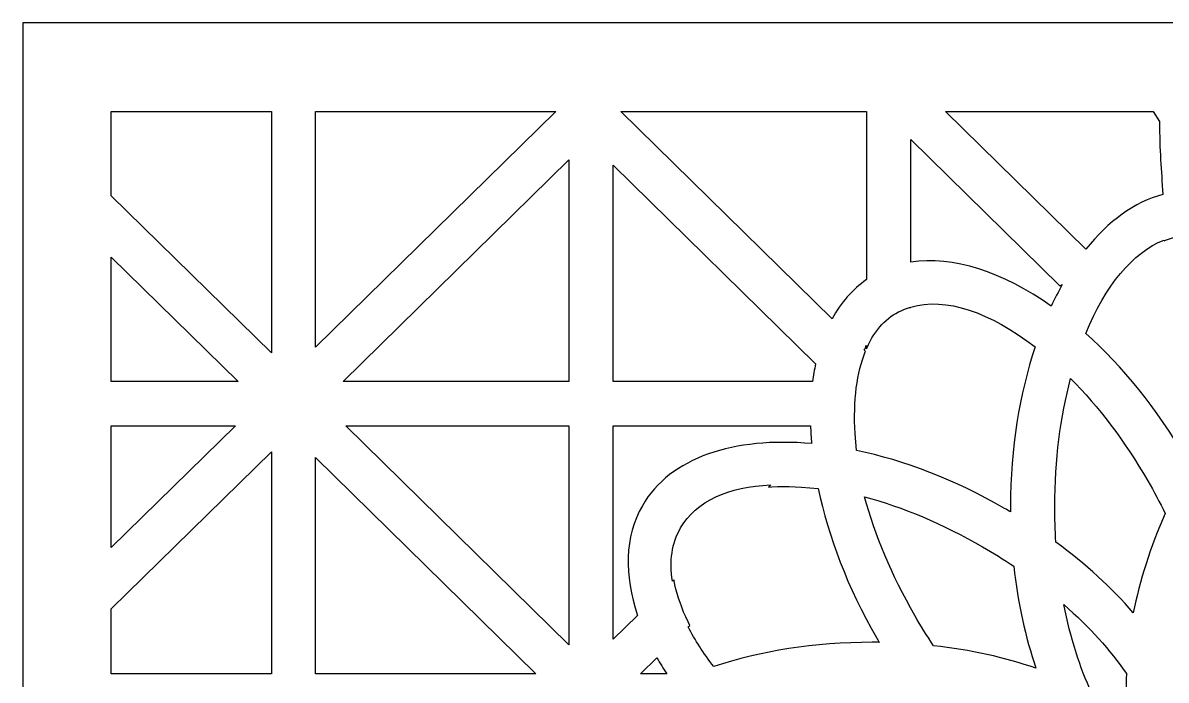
# Model space of a CAD drawing. Header units: centimetres. Extents: x -22 to -17.3, y -9 to 9.
# Drawn here: x -22.001 to -19.697, y 7.677 to 9.001 of the extents above; entities that cross this region are included whole.
import ezdxf

# ---------------------------------------------------------------- set-up
doc = ezdxf.new("R2010")
doc.units = ezdxf.units.CM
doc.header["$MEASUREMENT"] = 0
doc.layers.add('layer 1', color=7, linetype='Continuous')

msp = doc.modelspace()

# ---------------------------------------------------------------- linework, layer by layer
at = {"layer": 'layer 1', "color": 250}
for points, knots in [([(-17.33729, 9.00076), (-17.33729, 9.00076), (-17.33729, 8.81208), (-17.33729, 8.81208), (-17.33729, 8.81208), (-17.33729, 8.81208), (-17.33729, 8.68847), (-17.33729, 8.68847), (-17.33729, 8.68847), (-17.33729, 8.68847), (-17.33729, 7.78426), (-17.33729, 7.78426), (-17.33729, 7.78426), (-17.33729, 7.78426), (-17.33729, 7.66065), (-17.33729, 7.66065), (-17.33729, 7.66065), (-17.33729, 7.66065), (-17.33729, 7.635), (-17.33729, 7.635), (-17.33729, 7.635), (-17.33729, 7.635), (-17.33729, 7.51139), (-17.33729, 7.51139), (-17.33729, 7.51139), (-17.33729, 7.51139), (-17.33729, 6.60718), (-17.33729, 6.60718), (-17.33729, 6.60718), (-17.33729, 6.60718), (-17.33729, 6.48357), (-17.33729, 6.48357), (-17.33729, 6.48357), (-17.33729, 6.48357), (-17.33729, 6.45792), (-17.33729, 6.45792), (-17.33729, 6.45792), (-17.33729, 6.45792), (-17.33729, 6.33431), (-17.33729, 6.33431), (-17.33729, 6.33431), (-17.33729, 6.33431), (-17.33729, 5.4301), (-17.33729, 5.4301), (-17.33729, 5.4301), (-17.33729, 5.4301), (-17.33729, 5.30649), (-17.33729, 5.30649), (-17.33729, 5.30649), (-17.33729, 5.30649), (-17.33729, 5.28084), (-17.33729, 5.28084), (-17.33729, 5.28084), (-17.33729, 5.28084), (-17.33729, 5.15723), (-17.33729, 5.15723), (-17.33729, 5.15723), (-17.33729, 5.15723), (-17.33729, 4.25302), (-17.33729, 4.25302), (-17.33729, 4.25302), (-17.33729, 4.25302), (-17.33729, 4.12941), (-17.33729, 4.12941), (-17.33729, 4.12941), (-17.33729, 4.12941), (-17.33729, 4.10376), (-17.33729, 4.10376), (-17.33729, 4.10376), (-17.33729, 4.10376), (-17.33729, 3.98015), (-17.33729, 3.98015), (-17.33729, 3.98015), (-17.33729, 3.98015), (-17.33729, 3.07594), (-17.33729, 3.07594), (-17.33729, 3.07594), (-17.33729, 3.07594), (-17.33729, 2.95233), (-17.33729, 2.95233), (-17.33729, 2.95233), (-17.33729, 2.95233), (-17.33729, 2.92668), (-17.33729, 2.92668), (-17.33729, 2.92668), (-17.33729, 2.92668), (-17.33729, 2.80307), (-17.33729, 2.80307), (-17.33729, 2.80307), (-17.33729, 2.80307), (-17.33729, 1.89886), (-17.33729, 1.89886), (-17.33729, 1.89886), (-17.33729, 1.89886), (-17.33729, 1.77525), (-17.33729, 1.77525), (-17.33729, 1.77525), (-17.33729, 1.77525), (-17.33729, 1.7496), (-17.33729, 1.7496), (-17.33729, 1.7496), (-17.33729, 1.7496), (-17.33729, 1.62599), (-17.33729, 1.62599), (-17.33729, 1.62599), (-17.33729, 1.62599), (-17.33729, 0.72178), (-17.33729, 0.72178), (-17.33729, 0.72178), (-17.33729, 0.72178), (-17.33729, 0.59817), (-17.33729, 0.59817), (-17.33729, 0.59817), (-17.33729, 0.59817), (-17.33729, 0.57252), (-17.33729, 0.57252), (-17.33729, 0.57252), (-17.33729, 0.57252), (-17.33729, 0.44891), (-17.33729, 0.44891), (-17.33729, 0.44891), (-17.33729, 0.44891), (-17.33729, -0.4553), (-17.33729, -0.4553), (-17.33729, -0.4553), (-17.33729, -0.4553), (-17.33729, -0.57891), (-17.33729, -0.57891), (-17.33729, -0.57891), (-17.33729, -0.57891), (-17.33729, -0.60456), (-17.33729, -0.60456), (-17.33729, -0.60456), (-17.33729, -0.60456), (-17.33729, -0.72817), (-17.33729, -0.72817), (-17.33729, -0.72817), (-17.33729, -0.72817), (-17.33729, -1.63238), (-17.33729, -1.63238), (-17.33729, -1.63238), (-17.33729, -1.63238), (-17.33729, -1.75599), (-17.33729, -1.75599), (-17.33729, -1.75599), (-17.33729, -1.75599), (-17.33729, -1.78164), (-17.33729, -1.78164), (-17.33729, -1.78164), (-17.33729, -1.78164), (-17.33729, -1.90525), (-17.33729, -1.90525), (-17.33729, -1.90525), (-17.33729, -1.90525), (-17.33729, -2.80946), (-17.33729, -2.80946), (-17.33729, -2.80946), (-17.33729, -2.80946), (-17.33729, -2.93307), (-17.33729, -2.93307), (-17.33729, -2.93307), (-17.33729, -2.93307), (-17.33729, -2.95872), (-17.33729, -2.95872), (-17.33729, -2.95872), (-17.33729, -2.95872), (-17.33729, -3.08233), (-17.33729, -3.08233), (-17.33729, -3.08233), (-17.33729, -3.08233), (-17.33729, -3.98654), (-17.33729, -3.98654), (-17.33729, -3.98654), (-17.33729, -3.98654), (-17.33729, -4.11015), (-17.33729, -4.11015), (-17.33729, -4.11015), (-17.33729, -4.11015), (-17.33729, -4.1358), (-17.33729, -4.1358), (-17.33729, -4.1358), (-17.33729, -4.1358), (-17.33729, -4.25941), (-17.33729, -4.25941), (-17.33729, -4.25941), (-17.33729, -4.25941), (-17.33729, -5.16362), (-17.33729, -5.16362), (-17.33729, -5.16362), (-17.33729, -5.16362), (-17.33729, -5.28723), (-17.33729, -5.28723), (-17.33729, -5.28723), (-17.33729, -5.28723), (-17.33729, -5.31288), (-17.33729, -5.31288), (-17.33729, -5.31288), (-17.33729, -5.31288), (-17.33729, -5.43649), (-17.33729, -5.43649), (-17.33729, -5.43649), (-17.33729, -5.43649), (-17.33729, -6.3407), (-17.33729, -6.3407), (-17.33729, -6.3407), (-17.33729, -6.3407), (-17.33729, -6.46431), (-17.33729, -6.46431), (-17.33729, -6.46431), (-17.33729, -6.46431), (-17.33729, -6.48996), (-17.33729, -6.48996), (-17.33729, -6.48996), (-17.33729, -6.48996), (-17.33729, -6.61357), (-17.33729, -6.61357), (-17.33729, -6.61357), (-17.33729, -6.61357), (-17.33729, -7.51778), (-17.33729, -7.51778), (-17.33729, -7.51778), (-17.33729, -7.51778), (-17.33729, -7.64139), (-17.33729, -7.64139), (-17.33729, -7.64139), (-17.33729, -7.64139), (-17.33729, -7.66704), (-17.33729, -7.66704), (-17.33729, -7.66704), (-17.33729, -7.66704), (-17.33729, -7.79065), (-17.33729, -7.79065), (-17.33729, -7.79065), (-17.33729, -7.79065), (-17.33729, -8.69486), (-17.33729, -8.69486), (-17.33729, -8.69486), (-17.33729, -8.69486), (-17.33729, -8.81847), (-17.33729, -8.81847), (-17.33729, -8.81847), (-17.33729, -8.81847), (-17.33729, -9.00022), (-17.33729, -9.00022), (-17.33729, -9.00022), (-17.33729, -9.00022), (-18.22603, -9.00022), (-18.22603, -9.00022), (-18.22603, -9.00022), (-18.22603, -9.00022), (-18.35206, -9.00022), (-18.35206, -9.00022), (-18.35206, -9.00022), (-18.35206, -9.00022), (-18.57048, -9.00022), (-18.57048, -9.00022), (-18.57048, -9.00022), (-18.57048, -9.00022), (-18.6965, -9.00022), (-18.6965, -9.00022), (-18.6965, -9.00022), (-18.6965, -9.00022), (-19.4261, -9.00022), (-19.4261, -9.00022), (-19.4261, -9.00022), (-19.4261, -9.00022), (-19.55212, -9.00022), (-19.55212, -9.00022), (-19.55212, -9.00022), (-19.55212, -9.00022), (-19.77054, -9.00022), (-19.77054, -9.00022), (-19.77054, -9.00022), (-19.77054, -9.00022), (-19.89657, -9.00022), (-19.89657, -9.00022), (-19.89657, -9.00022), (-19.89657, -9.00022), (-20.62616, -9.00022), (-20.62616, -9.00022), (-20.62616, -9.00022), (-20.62616, -9.00022), (-20.75219, -9.00022), (-20.75219, -9.00022), (-20.75219, -9.00022), (-20.75219, -9.00022), (-20.97061, -9.00022), (-20.97061, -9.00022), (-20.97061, -9.00022), (-20.97061, -9.00022), (-21.09663, -9.00022), (-21.09663, -9.00022), (-21.09663, -9.00022), (-21.09663, -9.00022), (-22.00091, -9.00022), (-22.00091, -9.00022), (-22.00091, -9.00022), (-22.00091, -9.00022), (-22.00091, -8.8337), (-22.00091, -8.8337), (-22.00091, -8.8337), (-22.00091, -8.8337), (-22.00091, -8.71009), (-22.00091, -8.71009), (-22.00091, -8.71009), (-22.00091, -8.71009), (-22.00091, -7.77541), (-22.00091, -7.77541), (-22.00091, -7.77541), (-22.00091, -7.77541), (-22.00091, -7.53301), (-22.00091, -7.53301), (-22.00091, -7.53301), (-22.00091, -7.53301), (-22.00091, -6.59833), (-22.00091, -6.59833), (-22.00091, -6.59833), (-22.00091, -6.59833), (-22.00091, -6.35593), (-22.00091, -6.35593), (-22.00091, -6.35593), (-22.00091, -6.35593), (-22.00091, -5.42125), (-22.00091, -5.42125), (-22.00091, -5.42125), (-22.00091, -5.42125), (-22.00091, -5.17885), (-22.00091, -5.17885), (-22.00091, -5.17885), (-22.00091, -5.17885), (-22.00091, -4.24417), (-22.00091, -4.24417), (-22.00091, -4.24417), (-22.00091, -4.24417), (-22.00091, -4.00177), (-22.00091, -4.00177), (-22.00091, -4.00177), (-22.00091, -4.00177), (-22.00091, -3.06709), (-22.00091, -3.06709), (-22.00091, -3.06709), (-22.00091, -3.06709), (-22.00091, -2.82469), (-22.00091, -2.82469), (-22.00091, -2.82469), (-22.00091, -2.82469), (-22.00091, -1.89001), (-22.00091, -1.89001), (-22.00091, -1.89001), (-22.00091, -1.89001), (-22.00091, -1.64761), (-22.00091, -1.64761), (-22.00091, -1.64761), (-22.00091, -1.64761), (-22.00091, -0.71293), (-22.00091, -0.71293), (-22.00091, -0.71293), (-22.00091, -0.71293), (-22.00091, -0.47053), (-22.00091, -0.47053), (-22.00091, -0.47053), (-22.00091, -0.47053), (-22.00091, 0.46415), (-22.00091, 0.46415), (-22.00091, 0.46415), (-22.00091, 0.46415), (-22.00091, 0.70655), (-22.00091, 0.70655), (-22.00091, 0.70655), (-22.00091, 0.70655), (-22.00091, 1.64123), (-22.00091, 1.64123), (-22.00091, 1.64123), (-22.00091, 1.64123), (-22.00091, 1.88363), (-22.00091, 1.88363), (-22.00091, 1.88363), (-22.00091, 1.88363), (-22.00091, 2.81831), (-22.00091, 2.81831), (-22.00091, 2.81831), (-22.00091, 2.81831), (-22.00091, 3.06071), (-22.00091, 3.06071), (-22.00091, 3.06071), (-22.00091, 3.06071), (-22.00091, 3.99539), (-22.00091, 3.99539), (-22.00091, 3.99539), (-22.00091, 3.99539), (-22.00091, 4.23779), (-22.00091, 4.23779), (-22.00091, 4.23779), (-22.00091, 4.23779), (-22.00091, 5.17247), (-22.00091, 5.17247), (-22.00091, 5.17247), (-22.00091, 5.17247), (-22.00091, 5.41487), (-22.00091, 5.41487), (-22.00091, 5.41487), (-22.00091, 5.41487), (-22.00091, 6.34955), (-22.00091, 6.34955), (-22.00091, 6.34955), (-22.00091, 6.34955), (-22.00091, 6.59195), (-22.00091, 6.59195), (-22.00091, 6.59195), (-22.00091, 6.59195), (-22.00091, 7.52663), (-22.00091, 7.52663), (-22.00091, 7.52663), (-22.00091, 7.52663), (-22.00091, 7.76903), (-22.00091, 7.76903), (-22.00091, 7.76903), (-22.00091, 7.76903), (-22.00091, 8.70371), (-22.00091, 8.70371), (-22.00091, 8.70371), (-22.00091, 8.70371), (-22.00091, 8.82732), (-22.00091, 8.82732), (-22.00091, 8.82732), (-22.00091, 8.82732), (-22.00091, 9.00076), (-22.00091, 9.00076), (-22.00091, 9.00076), (-22.00091, 9.00076), (-21.1037, 9.00076), (-21.1037, 9.00076), (-21.1037, 9.00076), (-21.1037, 9.00076), (-20.97768, 9.00076), (-20.97768, 9.00076), (-20.97768, 9.00076), (-20.97768, 9.00076), (-20.74512, 9.00076), (-20.74512, 9.00076), (-20.74512, 9.00076), (-20.74512, 9.00076), (-20.61909, 9.00076), (-20.61909, 9.00076), (-20.61909, 9.00076), (-20.61909, 9.00076), (-19.90364, 9.00076), (-19.90364, 9.00076), (-19.90364, 9.00076), (-19.90364, 9.00076), (-19.77761, 9.00076), (-19.77761, 9.00076), (-19.77761, 9.00076), (-19.77761, 9.00076), (-19.54505, 9.00076), (-19.54505, 9.00076), (-19.54505, 9.00076), (-19.54505, 9.00076), (-19.41903, 9.00076), (-19.41903, 9.00076), (-19.41903, 9.00076), (-19.41903, 9.00076), (-18.70357, 9.00076), (-18.70357, 9.00076), (-18.70357, 9.00076), (-18.70357, 9.00076), (-18.57754, 9.00076), (-18.57754, 9.00076), (-18.57754, 9.00076), (-18.57754, 9.00076), (-18.34499, 9.00076), (-18.34499, 9.00076), (-18.34499, 9.00076), (-18.34499, 9.00076), (-18.21896, 9.00076), (-18.21896, 9.00076), (-18.21896, 9.00076), (-18.21896, 9.00076), (-17.33729, 9.00076), (-17.33729, 9.00076)], [0, 0, 0, 0, 0.0082645, 0.0082645, 0.0082645, 0.0082645, 0.0165289, 0.0165289, 0.0165289, 0.0165289, 0.0247934, 0.0247934, 0.0247934, 0.0247934, 0.0330579, 0.0330579, 0.0330579, 0.0330579, 0.0413223, 0.0413223, 0.0413223, 0.0413223, 0.0495868, 0.0495868, 0.0495868, 0.0495868, 0.0578512, 0.0578512, 0.0578512, 0.0578512, 0.0661157, 0.0661157, 0.0661157, 0.0661157, 0.0743802, 0.0743802, 0.0743802, 0.0743802, 0.0826446, 0.0826446, 0.0826446, 0.0826446, 0.0909091, 0.0909091, 0.0909091, 0.0909091, 0.0991736, 0.0991736, 0.0991736, 0.0991736, 0.107438, 0.107438, 0.107438, 0.107438, 0.1157025, 0.1157025, 0.1157025, 0.1157025, 0.1239669, 0.1239669, 0.1239669, 0.1239669, 0.1322314, 0.1322314, 0.1322314, 0.1322314, 0.1404959, 0.1404959, 0.1404959, 0.1404959, 0.1487603, 0.1487603, 0.1487603, 0.1487603, 0.1570248, 0.1570248, 0.1570248, 0.1570248, 0.1652893, 0.1652893, 0.1652893, 0.1652893, 0.1735537, 0.1735537, 0.1735537, 0.1735537, 0.1818182, 0.1818182, 0.1818182, 0.1818182, 0.1900826, 0.1900826, 0.1900826, 0.1900826, 0.1983471, 0.1983471, 0.1983471, 0.1983471, 0.2066116, 0.2066116, 0.2066116, 0.2066116, 0.214876, 0.214876, 0.214876, 0.214876, 0.2231405, 0.2231405, 0.2231405, 0.2231405, 0.231405, 0.231405, 0.231405, 0.231405, 0.2396694, 0.2396694, 0.2396694, 0.2396694, 0.2479339, 0.2479339, 0.2479339, 0.2479339, 0.2561983, 0.2561983, 0.2561983, 0.2561983, 0.2644628, 0.2644628, 0.2644628, 0.2644628, 0.2727273, 0.2727273, 0.2727273, 0.2727273, 0.2809917, 0.2809917, 0.2809917, 0.2809917, 0.2892562, 0.2892562, 0.2892562, 0.2892562, 0.2975207, 0.2975207, 0.2975207, 0.2975207, 0.3057851, 0.3057851, 0.3057851, 0.3057851, 0.3140496, 0.3140496, 0.3140496, 0.3140496, 0.322314, 0.322314, 0.322314, 0.322314, 0.3305785, 0.3305785, 0.3305785, 0.3305785, 0.338843, 0.338843, 0.338843, 0.338843, 0.3471074, 0.3471074, 0.3471074, 0.3471074, 0.3553719, 0.3553719, 0.3553719, 0.3553719, 0.3636364, 0.3636364, 0.3636364, 0.3636364, 0.3719008, 0.3719008, 0.3719008, 0.3719008, 0.3801653, 0.3801653, 0.3801653, 0.3801653, 0.3884298, 0.3884298, 0.3884298, 0.3884298, 0.3966942, 0.3966942, 0.3966942, 0.3966942, 0.4049587, 0.4049587, 0.4049587, 0.4049587, 0.4132231, 0.4132231, 0.4132231, 0.4132231, 0.4214876, 0.4214876, 0.4214876, 0.4214876, 0.4297521, 0.4297521, 0.4297521, 0.4297521, 0.4380165, 0.4380165, 0.4380165, 0.4380165, 0.446281, 0.446281, 0.446281, 0.446281, 0.4545455, 0.4545455, 0.4545455, 0.4545455, 0.4628099, 0.4628099, 0.4628099, 0.4628099, 0.4710744, 0.4710744, 0.4710744, 0.4710744, 0.4793388, 0.4793388, 0.4793388, 0.4793388, 0.4876033, 0.4876033, 0.4876033, 0.4876033, 0.4958678, 0.4958678, 0.4958678, 0.4958678, 0.5041322, 0.5041322, 0.5041322, 0.5041322, 0.5123967, 0.5123967, 0.5123967, 0.5123967, 0.5206612, 0.5206612, 0.5206612, 0.5206612, 0.5289256, 0.5289256, 0.5289256, 0.5289256, 0.5371901, 0.5371901, 0.5371901, 0.5371901, 0.5454545, 0.5454545, 0.5454545, 0.5454545, 0.553719, 0.553719, 0.553719, 0.553719, 0.5619835, 0.5619835, 0.5619835, 0.5619835, 0.5702479, 0.5702479, 0.5702479, 0.5702479, 0.5785124, 0.5785124, 0.5785124, 0.5785124, 0.5867769, 0.5867769, 0.5867769, 0.5867769, 0.5950413, 0.5950413, 0.5950413, 0.5950413, 0.6033058, 0.6033058, 0.6033058, 0.6033058, 0.6115702, 0.6115702, 0.6115702, 0.6115702, 0.6198347, 0.6198347, 0.6198347, 0.6198347, 0.6280992, 0.6280992, 0.6280992, 0.6280992, 0.6363636, 0.6363636, 0.6363636, 0.6363636, 0.6446281, 0.6446281, 0.6446281, 0.6446281, 0.6528926, 0.6528926, 0.6528926, 0.6528926, 0.661157, 0.661157, 0.661157, 0.661157, 0.6694215, 0.6694215, 0.6694215, 0.6694215, 0.677686, 0.677686, 0.677686, 0.677686, 0.6859504, 0.6859504, 0.6859504, 0.6859504, 0.6942149, 0.6942149, 0.6942149, 0.6942149, 0.7024793, 0.7024793, 0.7024793, 0.7024793, 0.7107438, 0.7107438, 0.7107438, 0.7107438, 0.7190083, 0.7190083, 0.7190083, 0.7190083, 0.7272727, 0.7272727, 0.7272727, 0.7272727, 0.7355372, 0.7355372, 0.7355372, 0.7355372, 0.7438017, 0.7438017, 0.7438017, 0.7438017, 0.7520661, 0.7520661, 0.7520661, 0.7520661, 0.7603306, 0.7603306, 0.7603306, 0.7603306, 0.768595, 0.768595, 0.768595, 0.768595, 0.7768595, 0.7768595, 0.7768595, 0.7768595, 0.785124, 0.785124, 0.785124, 0.785124, 0.7933884, 0.7933884, 0.7933884, 0.7933884, 0.8016529, 0.8016529, 0.8016529, 0.8016529, 0.8099174, 0.8099174, 0.8099174, 0.8099174, 0.8181818, 0.8181818, 0.8181818, 0.8181818, 0.8264463, 0.8264463, 0.8264463, 0.8264463, 0.8347107, 0.8347107, 0.8347107, 0.8347107, 0.8429752, 0.8429752, 0.8429752, 0.8429752, 0.8512397, 0.8512397, 0.8512397, 0.8512397, 0.8595041, 0.8595041, 0.8595041, 0.8595041, 0.8677686, 0.8677686, 0.8677686, 0.8677686, 0.8760331, 0.8760331, 0.8760331, 0.8760331, 0.8842975, 0.8842975, 0.8842975, 0.8842975, 0.892562, 0.892562, 0.892562, 0.892562, 0.9008264, 0.9008264, 0.9008264, 0.9008264, 0.9090909, 0.9090909, 0.9090909, 0.9090909, 0.9173554, 0.9173554, 0.9173554, 0.9173554, 0.9256198, 0.9256198, 0.9256198, 0.9256198, 0.9338843, 0.9338843, 0.9338843, 0.9338843, 0.9421488, 0.9421488, 0.9421488, 0.9421488, 0.9504132, 0.9504132, 0.9504132, 0.9504132, 0.9586777, 0.9586777, 0.9586777, 0.9586777, 0.9669421, 0.9669421, 0.9669421, 0.9669421, 0.9752066, 0.9752066, 0.9752066, 0.9752066, 0.9834711, 0.9834711, 0.9834711, 0.9834711, 1, 1, 1, 1]), ([(-21.82268, 8.65251), (-21.82268, 8.65251), (-21.49998, 8.33599), (-21.49998, 8.33599), (-21.49998, 8.33599), (-21.49998, 8.33599), (-21.49998, 8.82254), (-21.49998, 8.82254), (-21.49998, 8.82254), (-21.49998, 8.82254), (-21.82268, 8.82254), (-21.82268, 8.82254), (-21.82268, 8.82254), (-21.82268, 8.82254), (-21.82268, 8.65251), (-21.82268, 8.65251)], [0, 0, 0, 0, 0.2, 0.2, 0.2, 0.2, 0.4, 0.4, 0.4, 0.4, 0.6, 0.6, 0.6, 0.6, 1, 1, 1, 1]), ([(-21.41087, 8.82254), (-21.41087, 8.82254), (-21.41087, 8.34777), (-21.41087, 8.34777), (-21.41087, 8.34777), (-21.41087, 8.34777), (-20.92683, 8.82254), (-20.92683, 8.82254), (-20.92683, 8.82254), (-20.92683, 8.82254), (-21.41087, 8.82254), (-21.41087, 8.82254)], [0, 0, 0, 0, 0.25, 0.25, 0.25, 0.25, 0.5, 0.5, 0.5, 0.5, 1, 1, 1, 1]), ([(-20.3701, 8.40482), (-20.35234, 8.43698), (-20.32916, 8.46366), (-20.30054, 8.48348), (-20.30054, 8.48348), (-20.30054, 8.48348), (-20.30054, 8.82254), (-20.30054, 8.82254), (-20.30054, 8.82254), (-20.30054, 8.82254), (-20.79597, 8.82254), (-20.79597, 8.82254), (-20.79597, 8.82254), (-20.79597, 8.82254), (-20.3701, 8.40482), (-20.3701, 8.40482)], [0, 0, 0, 0, 0.2, 0.2, 0.2, 0.2, 0.4, 0.4, 0.4, 0.4, 0.6, 0.6, 0.6, 0.6, 1, 1, 1, 1]), ([(-19.85833, 8.54488), (-19.81327, 8.60127), (-19.76054, 8.63987), (-19.70344, 8.65484), (-19.70344, 8.65484), (-19.70618, 8.7043), (-19.71007, 8.74394), (-19.71007, 8.80177), (-19.71007, 8.80177), (-19.71007, 8.80177), (-19.72288, 8.82254), (-19.72288, 8.82254), (-19.72288, 8.82254), (-19.72288, 8.82254), (-20.14141, 8.82254), (-20.14141, 8.82254), (-20.14141, 8.82254), (-20.14141, 8.82254), (-19.85833, 8.54488), (-19.85833, 8.54488)], [0, 0, 0, 0, 0.1666667, 0.1666667, 0.1666667, 0.1666667, 0.3333333, 0.3333333, 0.3333333, 0.3333333, 0.5, 0.5, 0.5, 0.5, 0.6666667, 0.6666667, 0.6666667, 0.6666667, 1, 1, 1, 1]), ([(-20.21142, 8.51865), (-20.12621, 8.53187), (-20.02603, 8.49905), (-19.92817, 8.43035), (-19.92817, 8.43035), (-19.92116, 8.44533), (-19.91377, 8.45973), (-19.90602, 8.47352), (-19.90602, 8.47352), (-19.90602, 8.47352), (-19.90821, 8.47243), (-19.90821, 8.47243), (-19.90821, 8.47243), (-19.90821, 8.47243), (-19.91093, 8.47099), (-19.91093, 8.47099), (-19.91093, 8.47099), (-19.91093, 8.47099), (-20.21142, 8.76573), (-20.21142, 8.76573), (-20.21142, 8.76573), (-20.21142, 8.76573), (-20.21142, 8.51865), (-20.21142, 8.51865)], [0, 0, 0, 0, 0.1428571, 0.1428571, 0.1428571, 0.1428571, 0.2857143, 0.2857143, 0.2857143, 0.2857143, 0.4285714, 0.4285714, 0.4285714, 0.4285714, 0.5714286, 0.5714286, 0.5714286, 0.5714286, 0.7142857, 0.7142857, 0.7142857, 0.7142857, 1, 1, 1, 1]), ([(-20.90026, 8.27827), (-20.90026, 8.27827), (-20.90026, 8.72498), (-20.90026, 8.72498), (-20.90026, 8.72498), (-20.90026, 8.72498), (-21.35569, 8.27827), (-21.35569, 8.27827), (-21.35569, 8.27827), (-21.35569, 8.27827), (-20.90026, 8.27827), (-20.90026, 8.27827)], [0, 0, 0, 0, 0.25, 0.25, 0.25, 0.25, 0.5, 0.5, 0.5, 0.5, 1, 1, 1, 1]), ([(-20.40932, 8.27827), (-20.40772, 8.29041), (-20.40569, 8.30223), (-20.40322, 8.3137), (-20.40322, 8.3137), (-20.40322, 8.3137), (-20.81115, 8.71381), (-20.81115, 8.71381), (-20.81115, 8.71381), (-20.81115, 8.71381), (-20.81115, 8.27827), (-20.81115, 8.27827), (-20.81115, 8.27827), (-20.81115, 8.27827), (-20.40932, 8.27827), (-20.40932, 8.27827)], [0, 0, 0, 0, 0.2, 0.2, 0.2, 0.2, 0.4, 0.4, 0.4, 0.4, 0.6, 0.6, 0.6, 0.6, 1, 1, 1, 1]), ([(-19.61323, 8.56768), (-19.61323, 8.56768), (-19.61322, 8.56695), (-19.61322, 8.56695), (-19.61322, 8.56695), (-19.61322, 8.56695), (-19.61364, 8.56708), (-19.61364, 8.56708), (-19.61364, 8.56708), (-19.61364, 8.56708), (-19.61964, 8.56876), (-19.61964, 8.56876), (-19.61964, 8.56876), (-19.61964, 8.56876), (-19.6256, 8.57012), (-19.6256, 8.57012), (-19.6256, 8.57012), (-19.6256, 8.57012), (-19.62562, 8.57012), (-19.62562, 8.57012), (-19.62562, 8.57012), (-19.62562, 8.57012), (-19.62616, 8.57024), (-19.62616, 8.57024), (-19.62616, 8.57024), (-19.62616, 8.57024), (-19.6321, 8.5713), (-19.6321, 8.5713), (-19.6321, 8.5713), (-19.6321, 8.5713), (-19.63804, 8.57205), (-19.63804, 8.57205), (-19.63804, 8.57205), (-19.63804, 8.57205), (-19.64401, 8.5725), (-19.64401, 8.5725), (-19.64401, 8.5725), (-19.64401, 8.5725), (-19.65002, 8.57265), (-19.65002, 8.57265), (-19.65002, 8.57265), (-19.65002, 8.57265), (-19.65601, 8.5725), (-19.65601, 8.5725), (-19.65601, 8.5725), (-19.65601, 8.5725), (-19.66196, 8.57205), (-19.66196, 8.57205), (-19.66196, 8.57205), (-19.66196, 8.57205), (-19.66788, 8.5713), (-19.66788, 8.5713), (-19.66788, 8.5713), (-19.66788, 8.5713), (-19.6738, 8.57026), (-19.6738, 8.57026), (-19.6738, 8.57026), (-19.6738, 8.57026), (-19.67974, 8.56891), (-19.67974, 8.56891), (-19.67974, 8.56891), (-19.67974, 8.56891), (-19.68572, 8.56725), (-19.68572, 8.56725), (-19.68572, 8.56725), (-19.68572, 8.56725), (-19.69174, 8.56526), (-19.69174, 8.56526), (-19.69174, 8.56526), (-19.69174, 8.56526), (-19.69783, 8.56294), (-19.69783, 8.56294), (-19.69783, 8.56294), (-19.69783, 8.56294), (-19.70081, 8.56165), (-19.70081, 8.56165), (-19.70081, 8.56165), (-19.70081, 8.56165), (-19.70082, 8.5631), (-19.70082, 8.5631), (-19.70082, 8.5631), (-19.76393, 8.539), (-19.81931, 8.47087), (-19.85876, 8.37517), (-19.85876, 8.37517), (-19.78491, 8.30943), (-19.7149, 8.22381), (-19.65665, 8.12293), (-19.65665, 8.12293), (-19.65429, 8.11883), (-19.65197, 8.11474), (-19.64967, 8.11064), (-19.64967, 8.11064), (-19.64781, 8.11393), (-19.64594, 8.11722), (-19.64404, 8.12051), (-19.64404, 8.12051), (-19.58547, 8.22195), (-19.51501, 8.30794), (-19.44071, 8.37382), (-19.44071, 8.37382), (-19.48309, 8.47727), (-19.54401, 8.54877), (-19.61323, 8.56768)], [0, 0, 0, 0, 0.037037, 0.037037, 0.037037, 0.037037, 0.0740741, 0.0740741, 0.0740741, 0.0740741, 0.1111111, 0.1111111, 0.1111111, 0.1111111, 0.1481481, 0.1481481, 0.1481481, 0.1481481, 0.1851852, 0.1851852, 0.1851852, 0.1851852, 0.2222222, 0.2222222, 0.2222222, 0.2222222, 0.2592593, 0.2592593, 0.2592593, 0.2592593, 0.2962963, 0.2962963, 0.2962963, 0.2962963, 0.3333333, 0.3333333, 0.3333333, 0.3333333, 0.3703704, 0.3703704, 0.3703704, 0.3703704, 0.4074074, 0.4074074, 0.4074074, 0.4074074, 0.4444444, 0.4444444, 0.4444444, 0.4444444, 0.4814815, 0.4814815, 0.4814815, 0.4814815, 0.5185185, 0.5185185, 0.5185185, 0.5185185, 0.5555556, 0.5555556, 0.5555556, 0.5555556, 0.5925926, 0.5925926, 0.5925926, 0.5925926, 0.6296296, 0.6296296, 0.6296296, 0.6296296, 0.6666667, 0.6666667, 0.6666667, 0.6666667, 0.7037037, 0.7037037, 0.7037037, 0.7037037, 0.7407407, 0.7407407, 0.7407407, 0.7407407, 0.7777778, 0.7777778, 0.7777778, 0.7777778, 0.8148148, 0.8148148, 0.8148148, 0.8148148, 0.8518519, 0.8518519, 0.8518519, 0.8518519, 0.8888889, 0.8888889, 0.8888889, 0.8888889, 0.9259259, 0.9259259, 0.9259259, 0.9259259, 1, 1, 1, 1]), ([(-21.82268, 8.27827), (-21.82268, 8.27827), (-21.56717, 8.27827), (-21.56717, 8.27827), (-21.56717, 8.27827), (-21.56717, 8.27827), (-21.82268, 8.52889), (-21.82268, 8.52889), (-21.82268, 8.52889), (-21.82268, 8.52889), (-21.82268, 8.27827), (-21.82268, 8.27827)], [0, 0, 0, 0, 0.25, 0.25, 0.25, 0.25, 0.5, 0.5, 0.5, 0.5, 1, 1, 1, 1]), ([(-20.30524, 8.3412), (-20.30524, 8.3412), (-20.30286, 8.33887), (-20.30286, 8.33887), (-20.30286, 8.33887), (-20.30286, 8.33887), (-20.30318, 8.3381), (-20.30318, 8.3381), (-20.30318, 8.3381), (-20.30318, 8.3381), (-20.30614, 8.33023), (-20.30614, 8.33023), (-20.30614, 8.33023), (-20.30614, 8.33023), (-20.30892, 8.32199), (-20.30892, 8.32199), (-20.30892, 8.32199), (-20.30892, 8.32199), (-20.3115, 8.31341), (-20.3115, 8.31341), (-20.3115, 8.31341), (-20.3115, 8.31341), (-20.31388, 8.30447), (-20.31388, 8.30447), (-20.31388, 8.30447), (-20.31388, 8.30447), (-20.31604, 8.2952), (-20.31604, 8.2952), (-20.31604, 8.2952), (-20.31604, 8.2952), (-20.31797, 8.28559), (-20.31797, 8.28559), (-20.31797, 8.28559), (-20.31797, 8.28559), (-20.31967, 8.27567), (-20.31967, 8.27567), (-20.31967, 8.27567), (-20.31967, 8.27567), (-20.32113, 8.26542), (-20.32113, 8.26542), (-20.32113, 8.26542), (-20.32113, 8.26542), (-20.32234, 8.25487), (-20.32234, 8.25487), (-20.32234, 8.25487), (-20.32234, 8.25487), (-20.3233, 8.24403), (-20.3233, 8.24403), (-20.3233, 8.24403), (-20.3233, 8.24403), (-20.324, 8.23291), (-20.324, 8.23291), (-20.324, 8.23291), (-20.324, 8.23291), (-20.32443, 8.22151), (-20.32443, 8.22151), (-20.32443, 8.22151), (-20.32443, 8.22151), (-20.32459, 8.20984), (-20.32459, 8.20984), (-20.32459, 8.20984), (-20.32459, 8.20984), (-20.32448, 8.19794), (-20.32448, 8.19794), (-20.32448, 8.19794), (-20.32448, 8.19794), (-20.32409, 8.18578), (-20.32409, 8.18578), (-20.32409, 8.18578), (-20.32409, 8.18578), (-20.32342, 8.1734), (-20.32342, 8.1734), (-20.32342, 8.1734), (-20.32342, 8.1734), (-20.32085, 8.13949), (-20.32085, 8.13949), (-20.32085, 8.13949), (-20.22481, 8.11932), (-20.12235, 8.08037), (-20.0224, 8.02266), (-20.0224, 8.02266), (-20.01831, 8.0203), (-20.01426, 8.01791), (-20.01022, 8.01551), (-20.01022, 8.01551), (-20.01025, 8.01929), (-20.01027, 8.02308), (-20.01027, 8.02688), (-20.01027, 8.02688), (-20.01027, 8.14401), (-19.99225, 8.25371), (-19.96085, 8.34791), (-19.96085, 8.34791), (-20.05108, 8.41772), (-20.14141, 8.44905), (-20.21142, 8.42836), (-20.21142, 8.42836), (-20.21142, 8.42836), (-20.21142, 8.42771), (-20.21142, 8.42771), (-20.21142, 8.42771), (-20.21142, 8.42771), (-20.21381, 8.4271), (-20.21381, 8.4271), (-20.21381, 8.4271), (-20.21381, 8.4271), (-20.21966, 8.42529), (-20.21966, 8.42529), (-20.21966, 8.42529), (-20.21966, 8.42529), (-20.22534, 8.42323), (-20.22534, 8.42323), (-20.22534, 8.42323), (-20.22534, 8.42323), (-20.23085, 8.42092), (-20.23085, 8.42092), (-20.23085, 8.42092), (-20.23085, 8.42092), (-20.23624, 8.41833), (-20.23624, 8.41833), (-20.23624, 8.41833), (-20.23624, 8.41833), (-20.24153, 8.41545), (-20.24153, 8.41545), (-20.24153, 8.41545), (-20.24153, 8.41545), (-20.24664, 8.41232), (-20.24664, 8.41232), (-20.24664, 8.41232), (-20.24664, 8.41232), (-20.25156, 8.40896), (-20.25156, 8.40896), (-20.25156, 8.40896), (-20.25156, 8.40896), (-20.25632, 8.40536), (-20.25632, 8.40536), (-20.25632, 8.40536), (-20.25632, 8.40536), (-20.26093, 8.40149), (-20.26093, 8.40149), (-20.26093, 8.40149), (-20.26093, 8.40149), (-20.2654, 8.39735), (-20.2654, 8.39735), (-20.2654, 8.39735), (-20.2654, 8.39735), (-20.26974, 8.39292), (-20.26974, 8.39292), (-20.26974, 8.39292), (-20.26974, 8.39292), (-20.27396, 8.3882), (-20.27396, 8.3882), (-20.27396, 8.3882), (-20.27396, 8.3882), (-20.27807, 8.38314), (-20.27807, 8.38314), (-20.27807, 8.38314), (-20.27807, 8.38314), (-20.28207, 8.37776), (-20.28207, 8.37776), (-20.28207, 8.37776), (-20.28207, 8.37776), (-20.28593, 8.37204), (-20.28593, 8.37204), (-20.28593, 8.37204), (-20.28593, 8.37204), (-20.28967, 8.36598), (-20.28967, 8.36598), (-20.28967, 8.36598), (-20.28967, 8.36598), (-20.29327, 8.35955), (-20.29327, 8.35955), (-20.29327, 8.35955), (-20.29327, 8.35955), (-20.29673, 8.35276), (-20.29673, 8.35276), (-20.29673, 8.35276), (-20.29673, 8.35276), (-20.30004, 8.34562), (-20.30004, 8.34562), (-20.30004, 8.34562), (-20.30004, 8.34562), (-20.30054, 8.34442), (-20.30054, 8.34442), (-20.30054, 8.34442), (-20.30054, 8.34442), (-20.30054, 8.35109), (-20.30054, 8.35109), (-20.30054, 8.35109), (-20.30218, 8.34788), (-20.30374, 8.34458), (-20.30524, 8.3412)], [0, 0, 0, 0, 0.0204082, 0.0204082, 0.0204082, 0.0204082, 0.0408163, 0.0408163, 0.0408163, 0.0408163, 0.0612245, 0.0612245, 0.0612245, 0.0612245, 0.0816327, 0.0816327, 0.0816327, 0.0816327, 0.1020408, 0.1020408, 0.1020408, 0.1020408, 0.122449, 0.122449, 0.122449, 0.122449, 0.1428571, 0.1428571, 0.1428571, 0.1428571, 0.1632653, 0.1632653, 0.1632653, 0.1632653, 0.1836735, 0.1836735, 0.1836735, 0.1836735, 0.2040816, 0.2040816, 0.2040816, 0.2040816, 0.2244898, 0.2244898, 0.2244898, 0.2244898, 0.244898, 0.244898, 0.244898, 0.244898, 0.2653061, 0.2653061, 0.2653061, 0.2653061, 0.2857143, 0.2857143, 0.2857143, 0.2857143, 0.3061224, 0.3061224, 0.3061224, 0.3061224, 0.3265306, 0.3265306, 0.3265306, 0.3265306, 0.3469388, 0.3469388, 0.3469388, 0.3469388, 0.3673469, 0.3673469, 0.3673469, 0.3673469, 0.3877551, 0.3877551, 0.3877551, 0.3877551, 0.4081633, 0.4081633, 0.4081633, 0.4081633, 0.4285714, 0.4285714, 0.4285714, 0.4285714, 0.4489796, 0.4489796, 0.4489796, 0.4489796, 0.4693878, 0.4693878, 0.4693878, 0.4693878, 0.4897959, 0.4897959, 0.4897959, 0.4897959, 0.5102041, 0.5102041, 0.5102041, 0.5102041, 0.5306122, 0.5306122, 0.5306122, 0.5306122, 0.5510204, 0.5510204, 0.5510204, 0.5510204, 0.5714286, 0.5714286, 0.5714286, 0.5714286, 0.5918367, 0.5918367, 0.5918367, 0.5918367, 0.6122449, 0.6122449, 0.6122449, 0.6122449, 0.6326531, 0.6326531, 0.6326531, 0.6326531, 0.6530612, 0.6530612, 0.6530612, 0.6530612, 0.6734694, 0.6734694, 0.6734694, 0.6734694, 0.6938776, 0.6938776, 0.6938776, 0.6938776, 0.7142857, 0.7142857, 0.7142857, 0.7142857, 0.7346939, 0.7346939, 0.7346939, 0.7346939, 0.755102, 0.755102, 0.755102, 0.755102, 0.7755102, 0.7755102, 0.7755102, 0.7755102, 0.7959184, 0.7959184, 0.7959184, 0.7959184, 0.8163265, 0.8163265, 0.8163265, 0.8163265, 0.8367347, 0.8367347, 0.8367347, 0.8367347, 0.8571429, 0.8571429, 0.8571429, 0.8571429, 0.877551, 0.877551, 0.877551, 0.877551, 0.8979592, 0.8979592, 0.8979592, 0.8979592, 0.9183673, 0.9183673, 0.9183673, 0.9183673, 0.9387755, 0.9387755, 0.9387755, 0.9387755, 0.9591837, 0.9591837, 0.9591837, 0.9591837, 1, 1, 1, 1]), ([(-19.91882, 7.95495), (-19.85866, 7.91062), (-19.80618, 7.86225), (-19.76285, 7.81226), (-19.76285, 7.81226), (-19.75008, 7.87689), (-19.72872, 7.9446), (-19.69878, 8.01263), (-19.69878, 8.01263), (-19.70952, 8.03454), (-19.72119, 8.05649), (-19.73382, 8.07837), (-19.73382, 8.07837), (-19.78006, 8.15846), (-19.83353, 8.22817), (-19.88917, 8.28419), (-19.88917, 8.28419), (-19.90958, 8.20752), (-19.92116, 8.11992), (-19.92116, 8.02688), (-19.92116, 8.02688), (-19.92116, 8.0025), (-19.92036, 7.97849), (-19.91882, 7.95495)], [0, 0, 0, 0, 0.1428571, 0.1428571, 0.1428571, 0.1428571, 0.2857143, 0.2857143, 0.2857143, 0.2857143, 0.4285714, 0.4285714, 0.4285714, 0.4285714, 0.5714286, 0.5714286, 0.5714286, 0.5714286, 0.7142857, 0.7142857, 0.7142857, 0.7142857, 1, 1, 1, 1]), ([(-21.82268, 7.94384), (-21.82268, 7.94384), (-21.57257, 8.18916), (-21.57257, 8.18916), (-21.57257, 8.18916), (-21.57257, 8.18916), (-21.82268, 8.18916), (-21.82268, 8.18916), (-21.82268, 8.18916), (-21.82268, 8.18916), (-21.82268, 7.94384), (-21.82268, 7.94384)], [0, 0, 0, 0, 0.25, 0.25, 0.25, 0.25, 0.5, 0.5, 0.5, 0.5, 1, 1, 1, 1]), ([(-20.90026, 7.74775), (-20.90026, 7.74775), (-20.90026, 8.18916), (-20.90026, 8.18916), (-20.90026, 8.18916), (-20.90026, 8.18916), (-21.35029, 8.18916), (-21.35029, 8.18916), (-21.35029, 8.18916), (-21.35029, 8.18916), (-20.90026, 7.74775), (-20.90026, 7.74775)], [0, 0, 0, 0, 0.25, 0.25, 0.25, 0.25, 0.5, 0.5, 0.5, 0.5, 1, 1, 1, 1]), ([(-20.76189, 7.80724), (-20.78966, 7.88843), (-20.78853, 7.96552), (-20.75238, 8.02813), (-20.75238, 8.02813), (-20.69619, 8.12545), (-20.56741, 8.167), (-20.41126, 8.15314), (-20.41126, 8.15314), (-20.41231, 8.16532), (-20.41302, 8.17733), (-20.4134, 8.18916), (-20.4134, 8.18916), (-20.4134, 8.18916), (-20.81115, 8.18916), (-20.81115, 8.18916), (-20.81115, 8.18916), (-20.81115, 8.18916), (-20.81115, 7.75892), (-20.81115, 7.75892), (-20.81115, 7.75892), (-20.81115, 7.75892), (-20.76189, 7.80724), (-20.76189, 7.80724)], [0, 0, 0, 0, 0.1428571, 0.1428571, 0.1428571, 0.1428571, 0.2857143, 0.2857143, 0.2857143, 0.2857143, 0.4285714, 0.4285714, 0.4285714, 0.4285714, 0.5714286, 0.5714286, 0.5714286, 0.5714286, 0.7142857, 0.7142857, 0.7142857, 0.7142857, 1, 1, 1, 1]), ([(-21.82268, 7.6896), (-21.82268, 7.6896), (-21.49998, 7.6896), (-21.49998, 7.6896), (-21.49998, 7.6896), (-21.49998, 7.6896), (-21.49998, 8.13675), (-21.49998, 8.13675), (-21.49998, 8.13675), (-21.49998, 8.13675), (-21.82268, 7.82023), (-21.82268, 7.82023), (-21.82268, 7.82023), (-21.82268, 7.82023), (-21.82268, 7.6896), (-21.82268, 7.6896)], [0, 0, 0, 0, 0.2, 0.2, 0.2, 0.2, 0.4, 0.4, 0.4, 0.4, 0.6, 0.6, 0.6, 0.6, 1, 1, 1, 1]), ([(-21.41087, 8.12497), (-21.41087, 8.12497), (-21.41087, 7.6896), (-21.41087, 7.6896), (-21.41087, 7.6896), (-21.41087, 7.6896), (-20.967, 7.6896), (-20.967, 7.6896), (-20.967, 7.6896), (-20.967, 7.6896), (-21.41087, 8.12497), (-21.41087, 8.12497)], [0, 0, 0, 0, 0.25, 0.25, 0.25, 0.25, 0.5, 0.5, 0.5, 0.5, 1, 1, 1, 1]), ([(-20.39778, 8.0627), (-20.39778, 8.0627), (-20.4318, 8.06535), (-20.4318, 8.06535), (-20.4318, 8.06535), (-20.4318, 8.06535), (-20.44425, 8.06606), (-20.44425, 8.06606), (-20.44425, 8.06606), (-20.44425, 8.06606), (-20.45646, 8.06648), (-20.45646, 8.06648), (-20.45646, 8.06648), (-20.45646, 8.06648), (-20.46844, 8.06662), (-20.46844, 8.06662), (-20.46844, 8.06662), (-20.46844, 8.06662), (-20.48016, 8.06648), (-20.48016, 8.06648), (-20.48016, 8.06648), (-20.48016, 8.06648), (-20.49162, 8.06607), (-20.49162, 8.06607), (-20.49162, 8.06607), (-20.49162, 8.06607), (-20.49842, 8.06566), (-20.49842, 8.06566), (-20.49842, 8.06566), (-20.49842, 8.06566), (-20.49382, 8.07017), (-20.49382, 8.07017), (-20.49382, 8.07017), (-20.5785, 8.06615), (-20.64401, 8.03761), (-20.67521, 7.98357), (-20.67521, 7.98357), (-20.69313, 7.95254), (-20.69809, 7.9159), (-20.69172, 7.87606), (-20.69172, 7.87606), (-20.69172, 7.87606), (-20.68878, 7.87895), (-20.68878, 7.87895), (-20.68878, 7.87895), (-20.68878, 7.87895), (-20.68853, 7.87744), (-20.68853, 7.87744), (-20.68853, 7.87744), (-20.68853, 7.87744), (-20.68682, 7.86893), (-20.68682, 7.86893), (-20.68682, 7.86893), (-20.68682, 7.86893), (-20.68476, 7.8602), (-20.68476, 7.8602), (-20.68476, 7.8602), (-20.68476, 7.8602), (-20.68235, 7.85127), (-20.68235, 7.85127), (-20.68235, 7.85127), (-20.68235, 7.85127), (-20.67958, 7.84216), (-20.67958, 7.84216), (-20.67958, 7.84216), (-20.67958, 7.84216), (-20.67646, 7.83288), (-20.67646, 7.83288), (-20.67646, 7.83288), (-20.67646, 7.83288), (-20.67296, 7.82343), (-20.67296, 7.82343), (-20.67296, 7.82343), (-20.67296, 7.82343), (-20.66911, 7.81382), (-20.66911, 7.81382), (-20.66911, 7.81382), (-20.66911, 7.81382), (-20.66488, 7.80409), (-20.66488, 7.80409), (-20.66488, 7.80409), (-20.66488, 7.80409), (-20.66029, 7.79422), (-20.66029, 7.79422), (-20.66029, 7.79422), (-20.66029, 7.79422), (-20.65664, 7.78686), (-20.65664, 7.78686), (-20.65664, 7.78686), (-20.65664, 7.78686), (-20.6598, 7.78376), (-20.6598, 7.78376), (-20.6598, 7.78376), (-20.64633, 7.75754), (-20.62913, 7.73079), (-20.60853, 7.70404), (-20.60853, 7.70404), (-20.51468, 7.73513), (-20.40552, 7.75295), (-20.28903, 7.75295), (-20.28903, 7.75295), (-20.2843, 7.75295), (-20.27959, 7.75291), (-20.27489, 7.75285), (-20.27489, 7.75285), (-20.27682, 7.75611), (-20.27873, 7.75938), (-20.28063, 7.76267), (-20.28063, 7.76267), (-20.33865, 7.86316), (-20.3777, 7.96619), (-20.39778, 8.0627)], [0, 0, 0, 0, 0.0344828, 0.0344828, 0.0344828, 0.0344828, 0.0689655, 0.0689655, 0.0689655, 0.0689655, 0.1034483, 0.1034483, 0.1034483, 0.1034483, 0.137931, 0.137931, 0.137931, 0.137931, 0.1724138, 0.1724138, 0.1724138, 0.1724138, 0.2068966, 0.2068966, 0.2068966, 0.2068966, 0.2413793, 0.2413793, 0.2413793, 0.2413793, 0.2758621, 0.2758621, 0.2758621, 0.2758621, 0.3103448, 0.3103448, 0.3103448, 0.3103448, 0.3448276, 0.3448276, 0.3448276, 0.3448276, 0.3793103, 0.3793103, 0.3793103, 0.3793103, 0.4137931, 0.4137931, 0.4137931, 0.4137931, 0.4482759, 0.4482759, 0.4482759, 0.4482759, 0.4827586, 0.4827586, 0.4827586, 0.4827586, 0.5172414, 0.5172414, 0.5172414, 0.5172414, 0.5517241, 0.5517241, 0.5517241, 0.5517241, 0.5862069, 0.5862069, 0.5862069, 0.5862069, 0.6206897, 0.6206897, 0.6206897, 0.6206897, 0.6551724, 0.6551724, 0.6551724, 0.6551724, 0.6896552, 0.6896552, 0.6896552, 0.6896552, 0.7241379, 0.7241379, 0.7241379, 0.7241379, 0.7586207, 0.7586207, 0.7586207, 0.7586207, 0.7931034, 0.7931034, 0.7931034, 0.7931034, 0.8275862, 0.8275862, 0.8275862, 0.8275862, 0.862069, 0.862069, 0.862069, 0.862069, 0.8965517, 0.8965517, 0.8965517, 0.8965517, 0.9310345, 0.9310345, 0.9310345, 0.9310345, 1, 1, 1, 1]), ([(-20.16546, 7.74611), (-20.0912, 7.7378), (-20.02157, 7.72214), (-19.95905, 7.70052), (-19.95905, 7.70052), (-19.9803, 7.76288), (-19.99566, 7.83219), (-20.00374, 7.90608), (-20.00374, 7.90608), (-20.024, 7.91968), (-20.04509, 7.93286), (-20.06696, 7.94549), (-20.06696, 7.94549), (-20.14705, 7.99173), (-20.22821, 8.02536), (-20.3044, 8.04606), (-20.3044, 8.04606), (-20.28374, 7.96946), (-20.24998, 7.88781), (-20.20345, 7.80723), (-20.20345, 7.80723), (-20.19126, 7.78611), (-20.17857, 7.76572), (-20.16546, 7.74611)], [0, 0, 0, 0, 0.1428571, 0.1428571, 0.1428571, 0.1428571, 0.2857143, 0.2857143, 0.2857143, 0.2857143, 0.4285714, 0.4285714, 0.4285714, 0.4285714, 0.5714286, 0.5714286, 0.5714286, 0.5714286, 0.7142857, 0.7142857, 0.7142857, 0.7142857, 1, 1, 1, 1]), ([(-19.84657, 7.65101), (-19.81935, 7.63599), (-19.79446, 7.61961), (-19.77231, 7.60204), (-19.77231, 7.60204), (-19.77616, 7.62988), (-19.77768, 7.65942), (-19.77688, 7.69028), (-19.77688, 7.69028), (-19.80879, 7.73687), (-19.85135, 7.78401), (-19.90274, 7.82886), (-19.90274, 7.82886), (-19.88984, 7.76223), (-19.87062, 7.70195), (-19.84657, 7.65101)], [0, 0, 0, 0, 0.2, 0.2, 0.2, 0.2, 0.4, 0.4, 0.4, 0.4, 0.6, 0.6, 0.6, 0.6, 1, 1, 1, 1]), ([(-20.70322, 7.6896), (-20.71023, 7.70035), (-20.71679, 7.71111), (-20.7229, 7.72187), (-20.7229, 7.72187), (-20.7229, 7.72187), (-20.7558, 7.6896), (-20.7558, 7.6896), (-20.7558, 7.6896), (-20.7558, 7.6896), (-20.70322, 7.6896), (-20.70322, 7.6896)], [0, 0, 0, 0, 0.25, 0.25, 0.25, 0.25, 0.5, 0.5, 0.5, 0.5, 1, 1, 1, 1])]:
    msp.add_open_spline(points, degree=3, knots=knots, dxfattribs=at)

doc.saveas('drawing.dxf')
